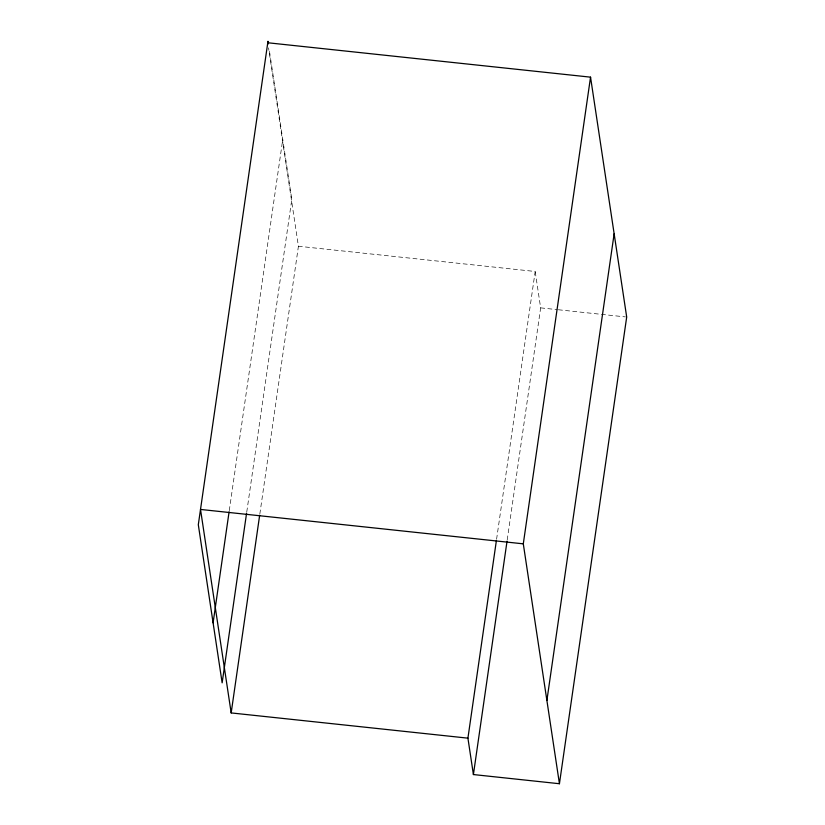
<?xml version="1.0" encoding="UTF-8"?>
<svg xmlns="http://www.w3.org/2000/svg" width="825" height="825" viewBox="0 0 825 825"><rect width="100%" height="100%" fill="white"/><g stroke="black" fill="none" stroke-linecap="round" stroke-linejoin="round"><path stroke-width="0.62" stroke-dasharray="4.12 3.09" d="M229.267 510.644L282.758 139.384M246.757 511.995L291.802 199.392L269.136 48.912M259.834 514.006L298.423 246.242L268.537 47.85M496.588 539.241L535.178 271.477L298.423 246.242M507.21 539.942L540.653 307.869L535.178 271.477M540.653 307.869L557.102 309.623M558.37 309.757L625.422 316.903"/><path stroke-width="1.24" d="M213.097 622.823L229.092 511.851M246.582 513.191L222.142 682.842L198.309 524.721L267.981 41.271L268.362 43.818M267.764 42.756L590.545 77.158L626.691 317.037L559.433 783.729L473.406 774.551L467.919 738.158L231.175 712.924L259.658 515.285M467.919 738.158L496.403 540.519M473.406 774.551L507.035 541.21M559.433 783.729L523.298 543.84L590.545 77.158M546.893 700.456L614.14 233.774M523.298 543.84L200.516 509.438L231.175 712.924"/></g></svg>
